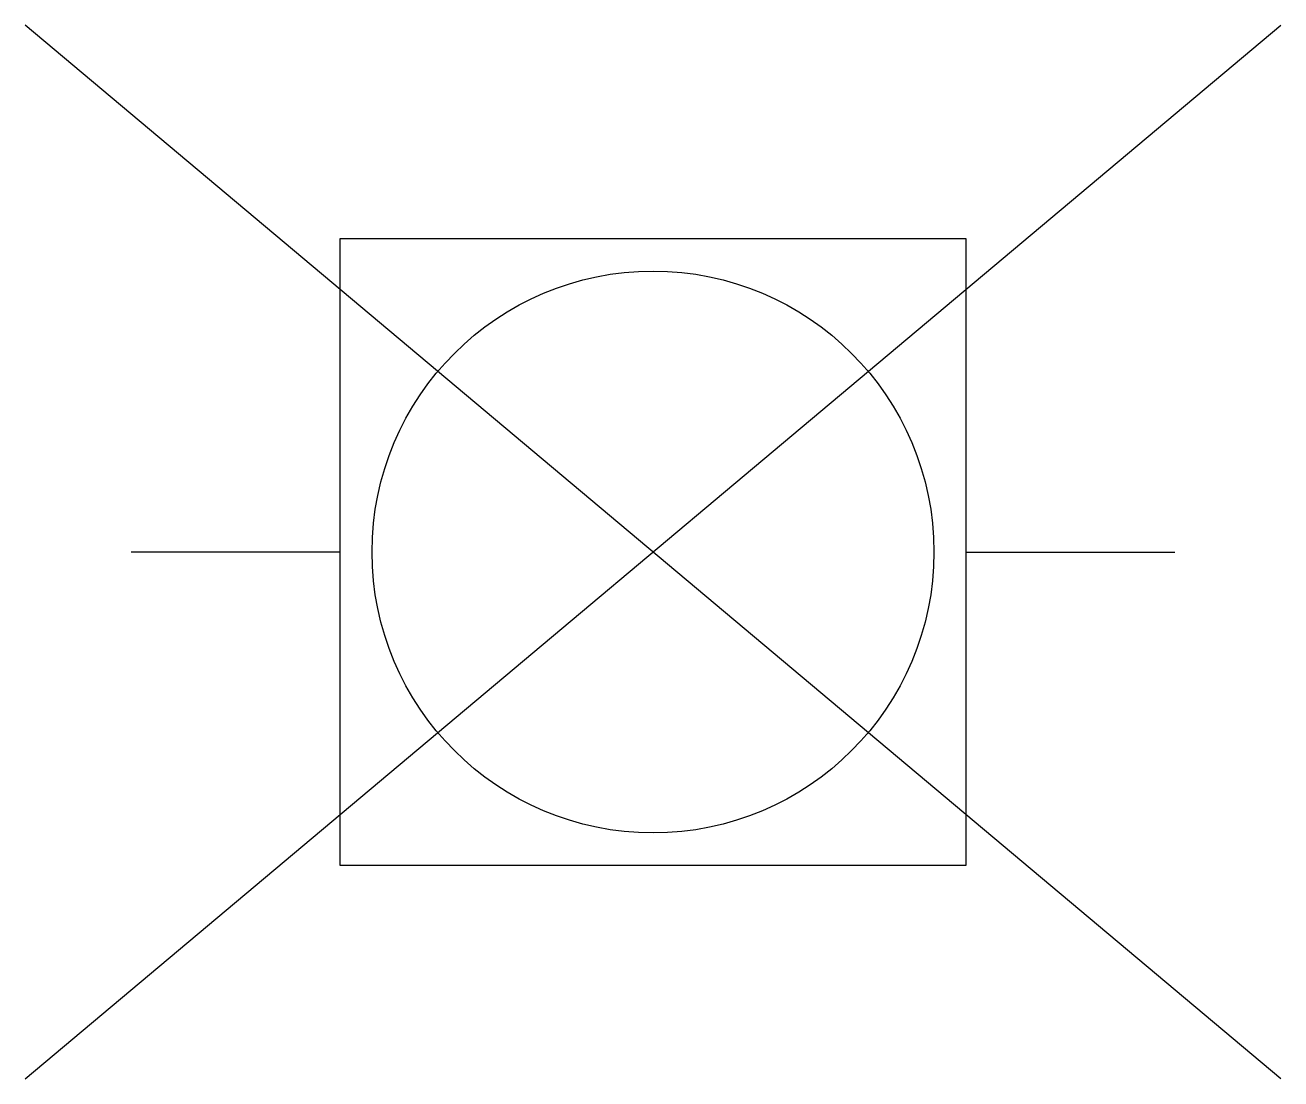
# Model space of a CAD drawing. Extents: x -1.88 to 1.88, y -1.58 to 1.58.
import ezdxf

# ---------------------------------------------------------------- set-up
doc = ezdxf.new("R2010")
doc.units = 0

msp = doc.modelspace()

# ---------------------------------------------------------------- linework, layer by layer
for p, q in [((-1.8806, -1.578), (1.8806, 1.578)), ((1.8806, -1.578), (-1.8806, 1.578)), ((-0.9375, 0.9375), (-0.9375, -0.9375)), ((0.9375, 0.9375), (-0.9375, 0.9375)), ((0.9375, -0.9375), (0.9375, 0.9375)), ((-0.9375, 0), (-1.5625, 0)), ((0.9375, 0), (1.5625, 0)), ((-0.9375, -0.9375), (0.9375, -0.9375))]:
    msp.add_line(p, q)
msp.add_circle((0, 0), 0.8414)

doc.saveas('drawing.dxf')
